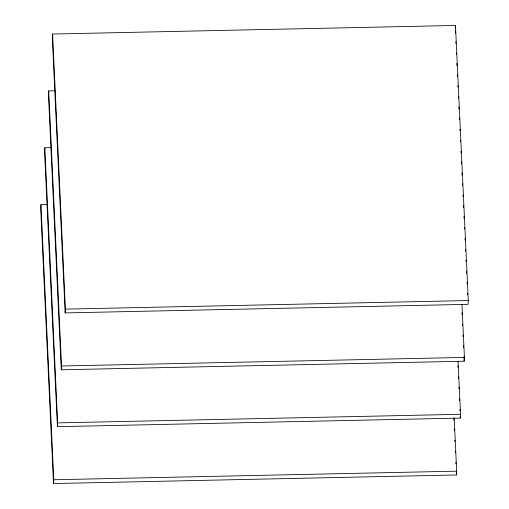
<?xml version="1.0" encoding="UTF-8"?>
<svg xmlns="http://www.w3.org/2000/svg" width="509" height="509" viewBox="0 0 509 509"><rect width="100%" height="100%" fill="white"/><g stroke="black" fill="none" stroke-linecap="round" stroke-linejoin="round"><path stroke-width="0.76" d="M47.312 204.523L40.955 204.663L40.695 208.455L53.515 483.55L456.414 474.967L456.675 471.175L454.2 418.061M51.186 147.648L44.83 147.782L44.569 151.574L57.396 426.676L460.289 418.093L460.55 414.301L458.075 361.186M55.067 90.774L48.711 90.907L48.45 94.699L61.271 369.795L464.17 361.218L464.431 357.426L461.949 304.306M52.586 34.033L52.325 37.825L65.152 312.92L468.045 304.337L468.305 300.545L455.485 25.45L52.586 34.033L65.406 309.128L65.152 312.92M53.515 483.55L53.776 479.758L40.955 204.663M57.396 426.676L57.651 422.884L44.83 147.782M61.271 369.795L61.532 366.003L48.711 90.907M455.275 28.485L455.485 25.45M65.406 309.128L468.305 300.545M61.532 366.003L464.431 357.426M57.651 422.884L460.55 414.301M53.776 479.758L456.675 471.175M455.3 30.826L455.409 33.206M455.816 41.929L455.892 43.513M456.331 53.025L456.408 54.609M456.815 63.332L456.923 65.712M457.33 74.429L457.438 76.808M457.846 85.531L457.922 87.115M458.367 96.627L458.437 98.212M458.844 106.935L458.959 109.314M459.36 118.037L459.436 119.621M459.881 129.133L459.951 130.718M460.397 140.23L460.473 141.82M460.912 151.332L460.989 152.916M461.396 161.639L461.504 164.019M461.911 172.736L462.026 175.115M462.433 183.838L462.503 185.422M462.948 194.934L463.018 196.519M463.425 205.242L463.54 207.621M463.947 216.338L464.055 218.717M464.462 227.44L464.539 229.025M464.978 238.536L465.054 240.121M465.5 249.639L465.57 251.223M465.977 259.946L466.053 261.531M466.492 271.043L466.607 273.422M467.014 282.139L467.084 283.729M467.529 293.241L467.606 294.826M461.917 312.857L461.987 314.441M462.433 323.953L462.509 325.537M462.948 335.056L463.025 336.64M463.432 345.363L463.54 347.736M463.947 356.459L464.17 361.218M457.852 365.767L457.928 367.352M458.367 376.87L458.444 378.454M458.851 387.171L458.927 388.761M459.366 398.273L459.481 400.653M459.888 409.37L459.958 410.954M460.219 416.508L460.289 418.093M453.793 418.678L453.863 420.269M454.27 428.985L454.346 430.569M454.791 440.088L454.861 441.672M455.307 451.184L455.377 452.768M455.822 462.287L455.899 463.871M456.306 472.587L456.414 474.967"/></g></svg>
